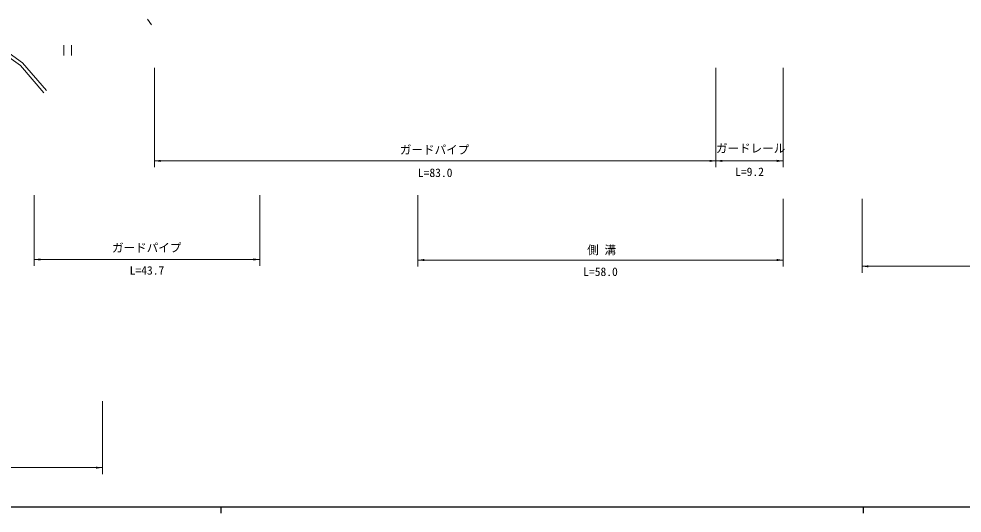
# Model space of a CAD drawing. Units: millimetres, scale not verified. Extents: x 40000 to 680000, y 20000 to 380000.
# Drawn here: x 136548 to 283399, y 204000 to 280984 of the extents above; entities that cross this region are included whole.
import ezdxf
from ezdxf.enums import TextEntityAlignment as Align

# ---------------------------------------------------------------- set-up
doc = ezdxf.new("R2010")
doc.units = ezdxf.units.MM
doc.header["$LTSCALE"] = 1000
for name, color, linetype, lineweight in [('M-STR-HTXT', 7, 'Continuous', 13), ('M-TTL-BAND', 7, 'Continuous', 25), ('M-WORK', 1, 'Continuous', 13)]:
    doc.layers.add(name, color=color, linetype=linetype, lineweight=lineweight)
doc.styles.add('ＭＳ ゴシック', font='')
doc.styles.get('ＭＳ ゴシック').set_extended_font_data('MS Gothic')

# ---------------------------------------------------------------- blocks, each defined once
blk = doc.blocks.new('filled_arrow')
at = {"color": 0, "linetype": 'Continuous', "lineweight": -2}
blk.add_solid([(7.5, 1.25), (0, 0), (7.5, -1.25)], dxfattribs=at)

msp = doc.modelspace()

# ---------------------------------------------------------------- linework, layer by layer
at = {"layer": 'M-STR-HTXT'}
for p, q in [((157651, 273338), (157651, 257863)), ((245074, 273338), (245074, 257863)), ((255540, 273338), (255540, 257863)), ((157651, 258863), (245074, 258863)), ((245074, 258863), (255540, 258863)), ((138907, 253512), (138907, 242507)), ((174066, 253512), (174066, 242507)), ((198662, 253512), (198662, 242421)), ((255540, 252973), (255540, 242421)), ((267812, 252973), (267812, 241442)), ((138907, 243507), (174066, 243507)), ((198662, 243421), (255540, 243421)), ((267812, 242442), (337722, 242442)), ((149554, 221454), (149554, 210085)), ((77557, 211085), (149554, 211085))]:
    msp.add_line(p, q, dxfattribs=at)
at = {"layer": 'M-TTL-BAND'}
for p, q in [((40000, 205000), (579000, 205000)), ((168000, 205000), (168000, 204000)), ((268000, 205000), (268000, 204000))]:
    msp.add_line(p, q, dxfattribs=at)
at = {"layer": 'M-WORK'}
for p, q in [((136813, 273705), (126677, 280896)), ((127090, 281342), (137133, 274131)), ((156566, 280931), (157192, 280037)), ((143557, 276864), (143557, 275264)), ((144757, 275264), (144757, 276864)), ((140436, 269442), (136813, 273705)), ((137133, 274131), (140836, 269842))]:
    msp.add_line(p, q, dxfattribs=at)

# ---------------------------------------------------------------- block references
at = {"layer": 'M-STR-HTXT', "xscale": 133, "yscale": 133}
for p in [(157651, 258863), (245074, 258863), (138907, 243507), (198662, 243421), (267812, 242442)]:
    msp.add_blockref('filled_arrow', p, dxfattribs=at)
at = {"layer": 'M-STR-HTXT', "xscale": 133, "yscale": 133, "rotation": 180}
for p in [(245074, 258863), (255540, 258863), (174066, 243507), (255540, 243421), (149554, 211085)]:
    msp.add_blockref('filled_arrow', p, dxfattribs=at)

# ---------------------------------------------------------------- texts
at = {"layer": 'M-STR-HTXT', "style": 'ＭＳ ゴシック'}
for s, p in [('ガードパイプ', (195867, 260586)), ('ガードレール', (245074, 260806)), ('ガードパイプ', (151044, 245320)), ('側 溝', (225019, 244979))]:
    msp.add_text(s, height=1320, dxfattribs=at).set_placement(p, align=Align.MIDDLE_LEFT)
for s, p in [('L=83.0', (201362, 255959)), ('L=9.2', (250307, 256109)), ('L=43.7', (156487, 240748)), ('L=58.0', (227101, 240544))]:
    msp.add_text(s, height=1320, dxfattribs=at).set_placement(p, align=Align.BOTTOM_CENTER)

doc.saveas('drawing.dxf')
